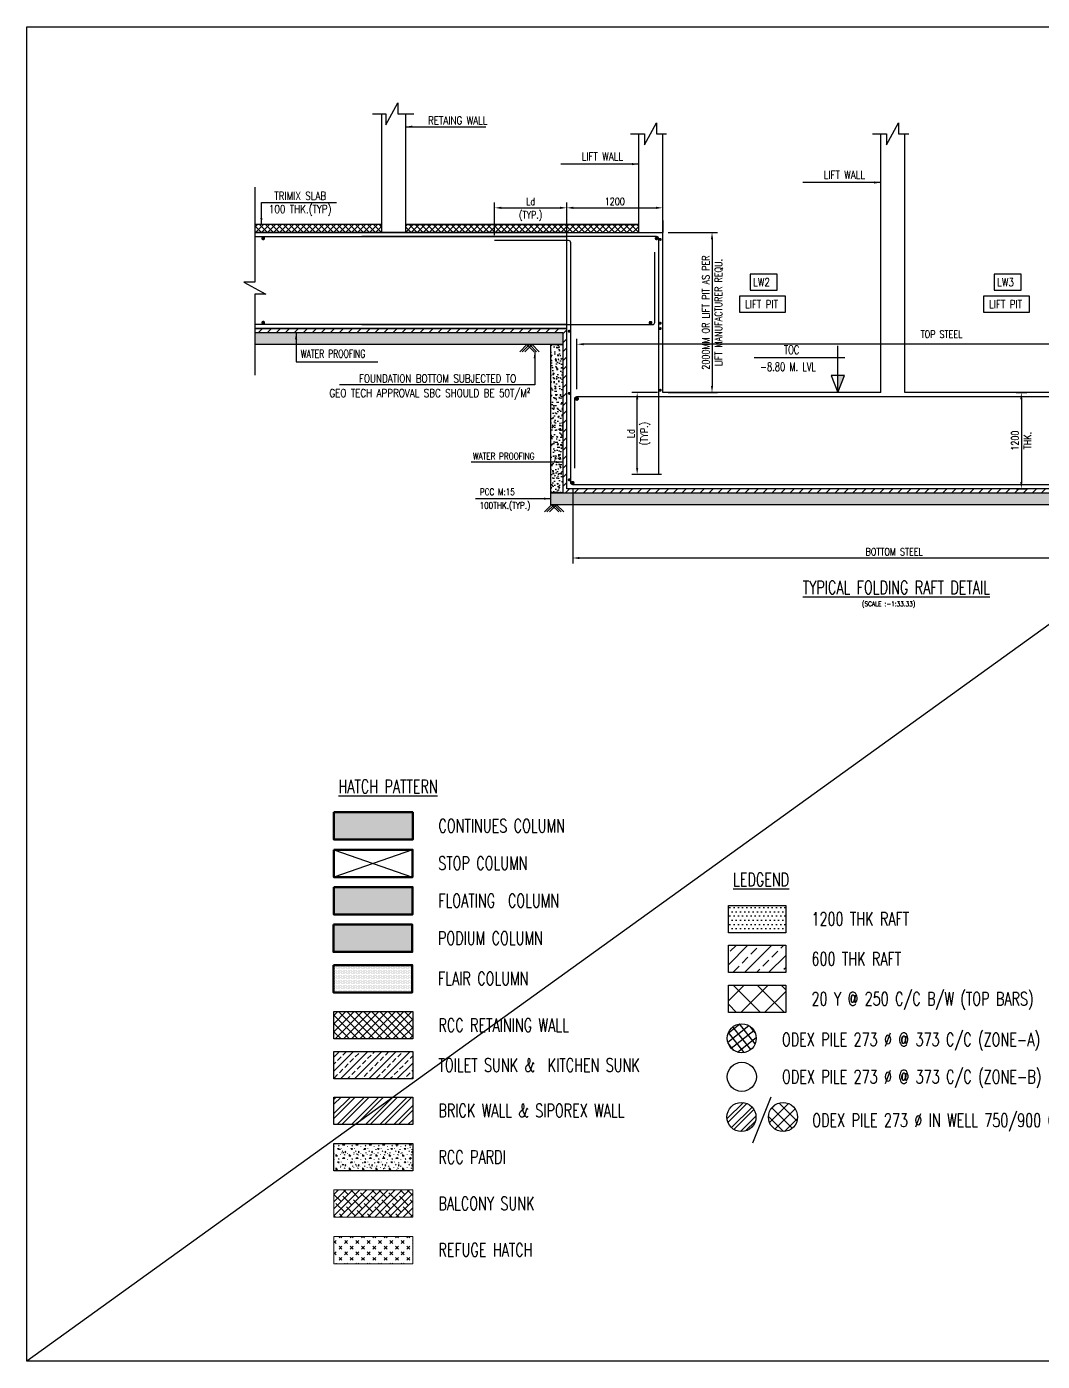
# Model space of a CAD drawing. Extents: x 324505 to 1272425, y -526289 to -156124.
# Drawn here: x 367202 to 405279, y -257161 to -207141 of the extents above; entities that cross this region are included whole.
import ezdxf
from ezdxf.enums import TextEntityAlignment as Align

# ---------------------------------------------------------------- set-up
doc = ezdxf.new("R2010")
doc.units = 0
doc.header["$LTSCALE"] = 500
doc.header["$MEASUREMENT"] = 0
doc.header["$PDMODE"] = 35
doc.header["$PDSIZE"] = -15
doc.linetypes.add('HIDDEN2', pattern=[0.1875, 0.125, -0.0625])
doc.layers.get('DEFPOINTS').update_dxf_attribs({"color": 4})
for name, color, linetype in [('level', 3, 'Continuous'), ('P.C.C.', 8, 'Continuous'), ('S- REFUGE SUNK', 8, 'Continuous'), ('S-273 DAI', 3, 'Continuous'), ('S-BRECK LINE', 8, 'Continuous'), ('S-BRICK WALL', 5, 'Continuous'), ('S-BRICK WALL HATCH', 5, 'Continuous'), ('S-COLUMN', 1, 'Continuous'), ('S-COLUMN CIRCLE', 9, 'Continuous'), ('S-COLUMN NO', 2, 'Continuous'), ('S-CONCRET LINE', 4, 'Continuous'), ('S-DIM-1', 5, 'Continuous'), ('S-FLAIR COLUMN', 2, 'Continuous'), ('S-HATCH', 253, 'Continuous'), ('S-HATCH @ 1', 252, 'Continuous'), ('S-LEVEL SECTION', 3, 'Continuous'), ('S-PCC', 9, 'Continuous'), ('S-RCC PARDI', 4, 'Continuous'), ('S-RCC PARDI HATCH', 8, 'Continuous'), ('S-REINFORCEMENT', 6, 'Continuous'), ('S-RETAINING WALL', 6, 'Continuous'), ('S-RETAINING WALL HATCH', 8, 'Continuous'), ('S-SUNK', 9, 'Continuous'), ('S-TEXT', 2, 'Continuous'), ('S-TEXT-1', 4, 'Continuous'), ('S-TITIL', 6, 'Continuous'), ('S-WATER PROFING', 9, 'Continuous'), ('TEXT', 4, 'Continuous')]:
    doc.layers.add(name, color=color, linetype=linetype)
doc.styles.add('MtX_simplex_shx', font='simplex.shx')
doc.styles.add('ROMANS', font='simplex.shx', dxfattribs={"width": 0.8, "height": 275, "bigfont": 'bigfont.shx'})
doc.dimstyles.new('dim100', dxfattribs={"dimtxt": 250, "dimasz": 250, "dimexe": 200, "dimexo": 200, "dimgap": 100, "dimtad": 1, "dimdec": 0, "dimzin": 0, "dimdsep": 46, "dimtxsty": 'ROMANS', "dimcen": 0, "dimclrd": 5, "dimclre": 5, "dimclrt": 4, "dimadec": 0, "dimazin": 0, "dimtfac": 1, "dimtdec": 0, "dimtix": 1, "dimtofl": 0, "dimtmove": 2, "dimatfit": 3, "dimfxl": 0, "dimtolj": 1, "dimtzin": 0, "dimlwd": -1, "dimlwe": -1, "dimarcsym": 0})
doc.dimstyles.new('dim33.33', dxfattribs={"dimtxt": 250, "dimasz": 250, "dimexe": 200, "dimexo": 200, "dimgap": 100, "dimtad": 1, "dimdec": 0, "dimlfac": 0.333331, "dimzin": 0, "dimdsep": 46, "dimtxsty": 'ROMANS', "dimcen": 0, "dimclrd": 5, "dimclre": 5, "dimclrt": 4, "dimadec": 0, "dimazin": 0, "dimtfac": 1, "dimtdec": 0, "dimtix": 1, "dimtofl": 0, "dimtmove": 2, "dimatfit": 3, "dimfxl": 0, "dimtolj": 1, "dimtzin": 0, "dimlwd": -1, "dimlwe": -1, "dimarcsym": 0})

# ---------------------------------------------------------------- blocks, each defined once
blk = doc.blocks.new('zw$FC0F')
at = {"layer": 'S-273 DAI', "ltscale": 1000}
h = blk.add_hatch(dxfattribs=at)
h.set_pattern_fill('ANSI37', color=154, scale=20.475, angle=178.6167)
h.set_pattern_definition([(223.617, (-717.17, 17.32), (44.8446, -47.064), []), (313.617, (-717.17, 17.32), (47.064, 44.8446), [])])
edge = h.paths.add_edge_path()
edge.add_arc((0, 0), 136, 358.6167, 718.6167)
at = {"layer": 'S-273 DAI', "color": 2, "ltscale": 1000}
blk.add_circle((0, 0), 136, dxfattribs=at)
blk = doc.blocks.new('A$C3564066B')
at = {"layer": 'S-273 DAI', "ltscale": 1000}
h = blk.add_hatch(dxfattribs=at)
h.set_pattern_fill('ANSI32', color=170, scale=10)
h.set_pattern_definition([(45, (-1099979.93, -32371.08), (-67.351921, 67.351921), []), (45, (-1099935.03, -32371.08), (-67.351921, 67.351921), [])])
edge = h.paths.add_edge_path()
edge.add_ellipse((0, 0), major_axis=(150, 0), ratio=1, start_angle=0, end_angle=360)
at = {"layer": 'S-273 DAI', "color": 170, "ltscale": 1000}
blk.add_circle((0, 0), 150, dxfattribs=at)
blk = doc.blocks.new('*D1173')
at = {"layer": 'DEFPOINTS', "color": 0}
for p in [(391049, -214856), (391049, -220856), (392896, -220856)]:
    blk.add_point(p, dxfattribs=at)
at = {"layer": 'S-DIM-1', "color": 5}
for p, q in [((391249, -214856), (393096, -214856)), ((392896, -215106), (392896, -220606)), ((391249, -220856), (393096, -220856))]:
    blk.add_line(p, q, dxfattribs=at)
for points in [[(392938, -215106), (392855, -215106), (392896, -214856)], [(392855, -220606), (392938, -220606), (392896, -220856)]]:
    blk.add_solid(points, dxfattribs=at)
at = {"layer": 'S-DIM-1', "color": 4, "char_height": 275, "attachment_point": 5, "rotation": 90, "style": 'ROMANS'}
for s, insert in [('\\A1;2000MM OR LIFT PIT AS PER ', (392659, -217856)), ('LIFT MANUFACTURER REQU.', (393147, -217856))]:
    blk.add_mtext(s, dxfattribs=dict(at, insert=insert))
blk = doc.blocks.new('*U1078')
at = {"layer": 'level'}
blk.add_hatch(color=11, dxfattribs=at).paths.add_polyline_path([(0, 644), (-250, 644), (0, 0)])
at = {"layer": 'S-LEVEL SECTION'}
for p, q in [((0, 0), (0, 1749)), ((-266, 1308), (3142, 1308)), ((-250, 0), (180, 0))]:
    blk.add_line(p, q, dxfattribs=at)
blk.add_lwpolyline([(0, 0), (-250, 644), (250, 644)], close=True, dxfattribs=at)
at = {"layer": 'S-LEVEL SECTION', "style": 'ROMANS', "width": 0.7}
for tag, p in [('FLOOR', (338, 1456)), ('LVL', (182, 834))]:
    blk.add_attdef(tag, p, '', height=325, dxfattribs=at)
blk = doc.blocks.new('*D1174')
at = {"layer": 'DEFPOINTS', "color": 0}
for p in [(404099, -220856), (404099, -224456), (404493, -224456)]:
    blk.add_point(p, dxfattribs=at)
at = {"layer": 'S-DIM-1', "color": 5}
for p, q in [((404299, -220856), (404693, -220856)), ((404493, -221106), (404493, -224206)), ((404299, -224456), (404693, -224456))]:
    blk.add_line(p, q, dxfattribs=at)
for points in [[(404535, -221106), (404451, -221106), (404493, -220856)], [(404451, -224206), (404535, -224206), (404493, -224456)]]:
    blk.add_solid(points, dxfattribs=at)
at = {"layer": 'S-DIM-1', "color": 4, "char_height": 275, "attachment_point": 5, "rotation": 90, "style": 'ROMANS'}
for s, insert in [('\\A1;1200', (404255, -222656)), ('THK.', (404730, -222656))]:
    blk.add_mtext(s, dxfattribs=dict(at, insert=insert))
blk = doc.blocks.new('*D1176')
at = {"layer": 'DEFPOINTS', "color": 0}
for p in [(391049, -213930), (387449, -214856), (391049, -214856)]:
    blk.add_point(p, dxfattribs=at)
at = {"layer": 'S-DIM-1', "color": 5}
for p, q in [((387449, -214656), (387449, -213730)), ((387699, -213930), (390799, -213930)), ((391049, -214656), (391049, -213730))]:
    blk.add_line(p, q, dxfattribs=at)
for points in [[(387699, -213888), (387699, -213971), (387449, -213930)], [(390799, -213971), (390799, -213888), (391049, -213930)]]:
    blk.add_solid(points, dxfattribs=at)
at = {"layer": 'S-DIM-1', "color": 4, "insert": (389249, -213692), "char_height": 275, "attachment_point": 5, "style": 'ROMANS'}
blk.add_mtext('\\A1;1200', dxfattribs=at)
blk = doc.blocks.new('*D1179')
at = {"layer": 'DEFPOINTS', "color": 0}
for p in [(387673, -224235), (411630, -224235), (387673, -227054)]:
    blk.add_point(p, dxfattribs=at)
at = {"layer": 'S-DIM-1', "color": 5}
for p, q in [((387673, -224435), (387673, -227254)), ((411630, -224435), (411630, -227254)), ((411380, -227054), (387923, -227054))]:
    blk.add_line(p, q, dxfattribs=at)
for points in [[(387923, -227013), (387923, -227096), (387673, -227054)], [(411380, -227096), (411380, -227013), (411630, -227054)]]:
    blk.add_solid(points, dxfattribs=at)
at = {"layer": 'S-DIM-1', "color": 4, "insert": (399651, -226817), "char_height": 275, "attachment_point": 5, "style": 'ROMANS'}
blk.add_mtext('\\A1;{ BOTTOM STEEL}', dxfattribs=at)
blk = doc.blocks.new('*D1180')
at = {"layer": 'DEFPOINTS', "color": 0}
for p in [(387829, -219041), (387829, -220926), (411519, -220926)]:
    blk.add_point(p, dxfattribs=at)
at = {"layer": 'S-DIM-1', "color": 5}
for p, q in [((387829, -220726), (387829, -218841)), ((411269, -219041), (388079, -219041)), ((411519, -220726), (411519, -218841))]:
    blk.add_line(p, q, dxfattribs=at)
for points in [[(388079, -219000), (388079, -219083), (387829, -219041)], [(411269, -219083), (411269, -219000), (411519, -219041)]]:
    blk.add_solid(points, dxfattribs=at)
at = {"layer": 'S-DIM-1', "color": 4, "insert": (401501, -218666), "char_height": 275, "attachment_point": 5, "style": 'ROMANS'}
blk.add_mtext('\\A1;{TOP STEEL }', dxfattribs=at)
blk = doc.blocks.new('*D1183')
at = {"layer": 'DEFPOINTS', "color": 0}
for p in [(390089, -220856), (391049, -220856), (391199, -223927)]:
    blk.add_point(p, dxfattribs=at)
at = {"layer": 'S-DIM-1', "color": 5}
for p, q in [((390849, -220856), (389889, -220856)), ((390089, -223677), (390089, -221106)), ((390999, -223927), (389889, -223927))]:
    blk.add_line(p, q, dxfattribs=at)
for points in [[(390131, -221106), (390048, -221106), (390089, -220856)], [(390048, -223677), (390131, -223677), (390089, -223927)]]:
    blk.add_solid(points, dxfattribs=at)
at = {"layer": 'S-DIM-1', "color": 4, "char_height": 275, "attachment_point": 5, "rotation": 90, "style": 'ROMANS'}
for s, insert in [('(TYP.)}', (390399, -222392)), ('\\A1;{\\Fsimplex.shx,bigfont.shx;Ld', (389852, -222392))]:
    blk.add_mtext(s, dxfattribs=dict(at, insert=insert))
blk = doc.blocks.new('*D1184')
at = {"layer": 'DEFPOINTS', "color": 0}
for p in [(387449, -213930), (384743, -215156), (387449, -215156)]:
    blk.add_point(p, dxfattribs=at)
at = {"layer": 'S-DIM-1', "color": 5}
for p, q in [((384743, -214956), (384743, -213730)), ((384993, -213930), (387199, -213930)), ((387449, -214956), (387449, -213730))]:
    blk.add_line(p, q, dxfattribs=at)
for points in [[(384993, -213888), (384993, -213971), (384743, -213930)], [(387199, -213971), (387199, -213888), (387449, -213930)]]:
    blk.add_solid(points, dxfattribs=at)
at = {"layer": 'S-DIM-1', "color": 4, "char_height": 275, "attachment_point": 5, "style": 'ROMANS'}
for s, insert in [('\\A1;{Ld\\Fsimplex.shx,bigfont.shx;', (386096, -213692)), ('(TYP.)}', (386096, -214239))]:
    blk.add_mtext(s, dxfattribs=dict(at, insert=insert))

msp = doc.modelspace()

# ---------------------------------------------------------------- hatches: boundary and pattern name
at = {"layer": 'S- REFUGE SUNK', "lineweight": 0, "ltscale": 0.3}
h = msp.add_hatch(dxfattribs=at)
h.set_pattern_fill('CROSS', color=256, scale=300)
h.set_pattern_definition([(45, (-28806.46, 229435.98), (-212.13203, 212.13203), [150, -150]), (135, (-28700.4, 229435.98), (-212.13203, -212.13203), [150, -150])])
edge = h.paths.add_edge_path()
edge.add_line((378733.094, -252477.412), (381676.432, -252477.412))
edge.add_line((381676.432, -252477.412), (381676.432, -253501.608))
edge.add_line((381676.432, -253501.608), (378720.784, -253501.608))
edge.add_line((378720.784, -253501.608), (378720.784, -252477.412))
at = {"layer": 'S-273 DAI', "ltscale": 1000}
h = msp.add_hatch(dxfattribs=at)
h.set_pattern_fill('ANSI37', color=50, scale=100)
h.set_pattern_definition([(45, (354957.88, -239359.77), (-224.5064, 224.5064), []), (135, (354957.88, -239359.77), (-224.5064, -224.5064), [])])
edge = h.paths.add_edge_path()
edge.add_ellipse((395559.168, -248004.908), major_axis=(546, 0), ratio=1, start_angle=0, end_angle=360)
at = {"layer": 'S-BRICK WALL HATCH', "lineweight": 0, "ltscale": 0.3}
h = msp.add_hatch(dxfattribs=at)
h.set_pattern_fill('ANSI32', color=256, scale=1000)
h.set_pattern_definition([(45, (-28700.4, 223457.6), (-265.16504, 265.16504), []), (45, (-28523.63, 223457.6), (-265.16504, 265.16504), [])])
edge = h.paths.add_edge_path()
edge.add_line((378733.094, -247258.912), (381676.432, -247258.912))
edge.add_line((381676.432, -247258.912), (381676.432, -248283.108))
edge.add_line((381676.432, -248283.108), (378720.784, -248283.108))
edge.add_line((378720.784, -248283.108), (378720.784, -247258.912))
at = {"layer": 'S-HATCH'}
h = msp.add_hatch(dxfattribs=at)
h.set_pattern_fill('ANSI37', color=240, scale=200)
h.set_pattern_definition([(45, (-1428649, -327233.84), (-449.0128, 449.0128), []), (135, (-1428649, -327233.84), (-449.0128, -449.0128), [])])
h.paths.add_polyline_path([(393509.412, -243064.958), (395662.06, -243064.958), (395662.06, -244089.154), (393509.412, -244089.154)])
at = {"layer": 'S-HATCH @ 1'}
h = msp.add_hatch(dxfattribs=at)
h.set_pattern_fill('ANSI37', color=256, scale=50)
h.set_pattern_definition([(45, (357823.68, -214855.79), (-112.2532, 112.2532), []), (135, (357823.68, -214855.79), (-112.2532, -112.2532), [])])
h.paths.add_polyline_path([(390148.843, -214855.791), (390148.843, -214555.791), (381416.366, -214555.791), (381416.366, -214855.791)])
h.paths.add_polyline_path([(375756.181, -214855.791), (380516.366, -214855.791), (380516.366, -214555.791), (375756.181, -214555.791)])
h = msp.add_hatch(dxfattribs=at)
h.set_pattern_fill('DOTS', color=150, scale=100)
h.set_pattern_definition([(0, (-339779.19, -278726.77), (79.375, 158.75), [0, -158.75])])
h.paths.add_polyline_path([(393509.412, -240075.774), (395662.06, -240075.774), (395662.06, -241099.97), (393509.412, -241099.97)])
h = msp.add_hatch(dxfattribs=at)
h.set_pattern_fill('ANSI33', color=14, scale=100)
h.set_pattern_definition([(45, (-339779.2, -278726.8), (-449.0128, 449.0128), []), (45, (-339330.2, -278726.8), (-449.0128, 449.0128), [317.5, -158.75])])
h.paths.add_polyline_path([(393509.412, -241570.366), (395662.06, -241570.366), (395662.06, -242594.562), (393509.412, -242594.562)])
at = {"layer": 'S-PCC'}
h = msp.add_hatch(dxfattribs=at)
h.set_pattern_fill('AR-CONC', color=256, scale=2, style=0)
h.set_pattern_definition([(50, (-439953.8, -220310.52), (364.36934, -31.87817), [38.1, -419.1]), (355, (-439953.8, -220310.52), (-70.48684, 382.11369), [30.48, -335.28117]), (100.451445, (-439923.43, -220313.18), (293.8825, 350.2355), [32.38002, -356.18049]), (46.1842, (-439953.8, -220208.9), (542.15808, -84.08466), [57.15, -628.65]), (96.63556, (-439908.6, -220215.93), (474.80827, 494.85225), [48.57005, -534.2712]), (351.18415, (-439953.8, -220208.9), (474.80827, 494.85225), [45.71993, -502.91946]), (21, (-439903, -220234.32), (303.22878, -204.5304), [38.1, -419.1]), (326, (-439903, -220234.32), (123.60406, 368.37593), [30.48, -335.28]), (71.451445, (-439877.72, -220251.36), (426.83284, 163.84554), [32.38002, -356.17988]), (37.5, (-439953.79, -220310.52), (6.177207, 169.110078), [0, -331.216, 0, -340.36, 0, -336.55]), (7.5, (-439953.8, -220310.52), (133.639325, 200.36115), [0, -194.056, 0, -323.596, 0, -128.27]), (327.5, (-440067.08, -220310.52), (271.18119, -11.457488), [0, -127, 0, -396.24, 0, -525.78]), (317.5, (-440117.88, -220310.52), (296.25836, 50.85298), [0, -165.1, 0, -263.144, 0, -373.38])])
h.paths.add_polyline_path([(387298.843, -219055.791), (387298.843, -218605.791), (375756.181, -218605.791), (375756.181, -219055.791)])
h = msp.add_hatch(dxfattribs=at)
h.set_pattern_fill('AR-CONC', color=256, scale=2, angle=270, style=0)
h.set_pattern_definition([(320, (390169.1, 618761.52), (-31.87817, -364.36934), [38.1, -419.1]), (265, (390169.1, 618761.5), (382.11369, 70.48684), [30.48, -335.28117]), (10.451445, (390166.46, 618731.15), (350.2355, -293.8825), [32.38002, -356.18049]), (316.1842, (390270.7, 618761.5), (-84.08466, -542.15808), [57.15, -628.65]), (6.63556, (390263.7, 618716.34), (494.85225, -474.80827), [48.57005, -534.2712]), (261.18415, (390270.7, 618761.5), (494.85225, -474.80827), [45.71993, -502.91946]), (291, (390245.3, 618710.72), (-204.5304, -303.22878), [38.1, -419.1]), (236, (390245.3, 618710.7), (368.37593, -123.60406), [30.48, -335.28]), (341.451445, (390228.27, 618685.45), (163.84554, -426.83284), [32.38002, -356.17988]), (307.5, (390169.11, 618761.52), (169.110078, -6.177207), [0, -331.216, 0, -340.36, 0, -336.55]), (277.5, (390169.11, 618761.52), (200.36115, -133.639325), [0, -194.056, 0, -323.596, 0, -128.27]), (237.5, (390169.11, 618874.8), (-11.457488, -271.18119), [0, -127, 0, -396.24, 0, -525.78]), (227.5, (390169.11, 618925.6), (50.85298, -296.25836), [0, -165.1, 0, -263.144, 0, -373.38])])
h.paths.add_polyline_path([(387298.843, -219055.791), (386848.843, -219055.791), (386848.843, -224605.791), (387298.843, -224605.791)])
h = msp.add_hatch(dxfattribs=at)
h.set_pattern_fill('AR-CONC', color=256, scale=2, style=0)
h.set_pattern_definition([(50, (-439953.8, -221735.52), (364.36934, -31.87817), [38.1, -419.1]), (355, (-439953.8, -221735.52), (-70.48684, 382.11369), [30.48, -335.28117]), (100.451445, (-439923.43, -221738.18), (293.8825, 350.2355), [32.38002, -356.18049]), (46.1842, (-439953.8, -221633.9), (542.15808, -84.08466), [57.15, -628.65]), (96.63556, (-439908.6, -221640.93), (474.80827, 494.85225), [48.57005, -534.2712]), (351.18415, (-439953.8, -221633.9), (474.80827, 494.85225), [45.71993, -502.91946]), (21, (-439903, -221659.32), (303.22878, -204.5304), [38.1, -419.1]), (326, (-439903, -221659.32), (123.60406, 368.37593), [30.48, -335.28]), (71.451445, (-439877.72, -221676.36), (426.83284, 163.84554), [32.38002, -356.17988]), (37.5, (-439953.79, -221735.52), (6.177207, 169.110078), [0, -331.216, 0, -340.36, 0, -336.55]), (7.5, (-439953.8, -221735.52), (133.639325, 200.36115), [0, -194.056, 0, -323.596, 0, -128.27]), (327.5, (-440067.08, -221735.52), (271.18119, -11.457488), [0, -127, 0, -396.24, 0, -525.78]), (317.5, (-440117.88, -221735.52), (296.25836, 50.85298), [0, -165.1, 0, -263.144, 0, -373.38])])
h.paths.add_polyline_path([(386848.843, -224605.791), (386848.843, -225055.791), (412488.514, -225055.791), (412488.514, -224605.791)])
at = {"layer": 'S-RCC PARDI HATCH', "lineweight": 0, "ltscale": 0.3}
h = msp.add_hatch(dxfattribs=at)
h.set_pattern_fill('DOTS', color=256, scale=750)
h.set_pattern_definition([(0, (-28700.406, 229435.98), (23.4375, 46.875), [0, -46.875])])
h.paths.add_polyline_path([(378703.657, -242309.713), (378703.657, -243333.909), (381659.305, -243333.909), (381659.305, -242309.713)])
h = msp.add_hatch(dxfattribs=at)
h.set_pattern_fill('CONCRE', color=253, scale=500)
h.set_pattern_definition([(0, (-28706.1, 228032), (500, 500), [62.5, -437.5]), (90, (-28706.1, 228032), (-500, 500), [62.5, -437.5]), (135, (-28643.6, 228032), (-500, 3e-14), [88.38835, -618.71845]), (0, (-28643.6, 228313.23), (500, 500), [62.5, -437.5]), (45, (-28612.37, 228282), (3e-14, 500), [44.19415, -662.9126]), (135, (-28612.37, 228282), (-500, 3e-14), [44.19415, -662.9126]), (0, (-28456.1, 228438.23), (500, 500), [88.38835, -411.61165]), (45, (-28456.1, 228438.23), (3e-14, 500), [62.5, -644.6068]), (135, (-28367.73, 228438.23), (-500, 3e-14), [62.5, -644.6068]), (90, (-28362.37, 228157), (-500, 500), [62.5, -437.5]), (45, (-28362.37, 228157), (3e-14, 500), [44.19415, -662.9126]), (135, (-28331.1, 228188.23), (-500, 3e-14), [44.19415, -662.9126]), (0, (-28643.6, 228157), (500, 500), [31.25, -418.75]), (0, (-28268.6, 228282), (500, 500), [31.25, -418.75]), (90, (-28424.87, 228344.5), (-500, 500), [31.25, -418.75]), (135, (-28362.37, 228063.23), (-500, 3e-14), [44.19415, -662.9126]), (135, (-28581.1, 228407), (-500, 3e-14), [44.19415, -662.9126]), (45, (-28471.74, 228196.05), (3e-14, 500), [44.19415, -662.9126]), (90, (-28534.24, 228094.5), (-500, 500), [7.8125, -492.1875]), (90, (-28510.8, 228305.4), (-500, 500), [7.8125, -492.1875]), (90, (-28276.43, 228391.36), (-500, 500), [7.8125, -492.1875]), (90, (-28268.6, 228125.73), (-500, 500), [7.8125, -492.1875])])
edge = h.paths.add_edge_path()
edge.add_line((378733.094, -248998.412), (381676.432, -248998.412))
edge.add_line((381676.432, -248998.412), (381676.432, -250022.608))
edge.add_line((381676.432, -250022.608), (378720.784, -250022.608))
edge.add_line((378720.784, -250022.608), (378720.784, -248998.412))
h = msp.add_hatch(dxfattribs=at)
h.set_pattern_fill('ANSI38', color=256, scale=1500)
h.set_pattern_definition([(45, (-28700.4, 229435.98), (-132.58252, 132.58252), []), (135, (-28700.4, 229435.98), (-397.747564, 132.58252), [468.75, -281.25])])
edge = h.paths.add_edge_path()
edge.add_line((378733.094, -250737.912), (381676.432, -250737.912))
edge.add_line((381676.432, -250737.912), (381676.432, -251762.108))
edge.add_line((381676.432, -251762.108), (378720.784, -251762.108))
edge.add_line((378720.784, -251762.108), (378720.784, -250737.912))
at = {"layer": 'S-RETAINING WALL HATCH', "lineweight": 0, "ltscale": 0.3}
h = msp.add_hatch(color=256, dxfattribs=at)
h.dxf.hatch_style = 1
edge = h.paths.add_edge_path()
edge.add_line((378722.594, -236582.36), (381676.432, -236582.36))
edge.add_line((381676.432, -236582.36), (381676.432, -237606.556))
edge.add_line((381676.432, -237606.556), (378720.784, -237606.556))
edge.add_line((378720.784, -237606.556), (378720.784, -236582.36))
h = msp.add_hatch(color=256, dxfattribs=at)
h.dxf.hatch_style = 1
h.paths.add_polyline_path([(378715.075, -239390.349), (378715.075, -240414.545), (381670.723, -240414.545), (381670.723, -239390.349)])
h = msp.add_hatch(color=256, dxfattribs=at)
h.dxf.hatch_style = 1
h.paths.add_polyline_path([(378703.657, -240794.343), (378703.657, -241818.539), (381659.305, -241818.539), (381659.305, -240794.343)])
h = msp.add_hatch(dxfattribs=at)
h.set_pattern_fill('ANSI37', color=256, scale=1750)
h.set_pattern_definition([(45, (-28700.4, 229435.98), (-154.67961, 154.67961), []), (135, (-28700.4, 229435.98), (-154.67961, -154.67961), [])])
edge = h.paths.add_edge_path()
edge.add_line((378713.594, -244055.32), (381676.432, -244055.32))
edge.add_line((381676.432, -244055.32), (381676.432, -245079.516))
edge.add_line((381676.432, -245079.516), (378720.784, -245079.516))
edge.add_line((378720.784, -245079.516), (378720.784, -244055.32))
at = {"layer": 'S-SUNK', "lineweight": 0, "ltscale": 0.3}
h = msp.add_hatch(dxfattribs=at)
h.set_pattern_fill('ANSI33', color=256, scale=1500)
h.set_pattern_definition([(45, (-28700.4, 223457.6), (-265.16504, 265.16504), []), (45, (-28435.24, 223457.6), (-265.16504, 265.16504), [187.5, -93.75])])
edge = h.paths.add_edge_path()
edge.add_line((378733.094, -245549.912), (381676.432, -245549.912))
edge.add_line((381676.432, -245549.912), (381676.432, -246574.108))
edge.add_line((381676.432, -246574.108), (378720.784, -246574.108))
edge.add_line((378720.784, -246574.108), (378720.784, -245549.912))
at = {"layer": 'S-WATER PROFING', "linetype": 'Continuous', "ltscale": 200}
h = msp.add_hatch(dxfattribs=at)
h.set_pattern_fill('ANSI31', color=256, scale=75, style=0)
h.set_pattern_definition([(45, (-1198091.02, -287948.57), (-168.379802, 168.379802), [])])
h.paths.add_polyline_path([(424582.882, -216707.655), (424582.882, -216933.128), (424995.003, -217158.602), (424582.882, -217158.602), (424582.882, -220189.822)])
h.paths.add_polyline_path([(424582.882, -218455.791), (411898.843, -218455.791), (411898.843, -224455.791), (387448.843, -224455.791), (387448.843, -218455.791), (375756.181, -218455.791), (375756.181, -218605.791), (387298.843, -218605.791), (387298.843, -224605.791), (412048.843, -224605.791), (412048.843, -218605.791), (424582.882, -218605.791), (424582.882, -217158.602), (424995.003, -217158.602), (424170.76, -216707.655), (424582.882, -216707.655), (424582.882, -213150.498)])

# ---------------------------------------------------------------- linework, layer by layer
at = {"layer": 'P.C.C.', "color": 8, "linetype": 'Continuous', "elevation": 0}
for points in [[(384330.798, -218455.791), (375756.181, -218455.791)], [(424582.882, -218455.791), (411898.843, -218455.791), (411898.843, -224455.791), (387448.843, -224455.791), (387448.843, -218455.791), (379766.063, -218455.791)], [(375756.181, -218605.791), (384330.798, -218605.791)], [(379766.063, -218605.791), (387298.843, -218605.791), (387298.843, -224605.791), (412048.843, -224605.791), (412048.843, -218605.791), (424582.882, -218605.791)]]:
    msp.add_lwpolyline(points, dxfattribs=at)
at = {"layer": 'S- REFUGE SUNK', "lineweight": 0, "ltscale": 0.3, "elevation": 0}
msp.add_lwpolyline([(378720.784, -252477.412), (381676.432, -252477.412), (381676.432, -253501.608), (378720.784, -253501.608)], close=True, dxfattribs=at)
at = {"layer": 'S-273 DAI', "color": 7, "ltscale": 1000}
msp.add_circle((394011.888, -246499.655), 546, dxfattribs=at)
at = {"layer": 'S-273 DAI', "color": 50, "ltscale": 1000}
msp.add_circle((395559.168, -248004.908, 0), 546, dxfattribs=at)
at = {"layer": 'S-BRECK LINE', "elevation": 0}
for points in [[(380162.134, -210404.068), (380665.893, -210404.068), (380665.893, -210816.189), (381116.84, -209991.946), (381116.84, -210404.068), (381722.788, -210404.068)], [(389843.867, -211160.183), (390366.877, -211160.183), (390366.877, -211572.305), (390817.824, -210748.062), (390817.824, -211160.183), (391195.023, -211160.183)], [(398918.867, -211160.183), (399441.877, -211160.183), (399441.877, -211572.305), (399892.824, -210748.062), (399892.824, -211160.183), (400270.023, -211160.183)], [(398918.867, -211160.183), (399441.877, -211160.183), (399441.877, -211572.305), (399892.824, -210748.062), (399892.824, -211160.183), (400270.023, -211160.183)], [(375756.181, -213159.132), (375756.181, -216716.289), (375344.06, -216716.289), (376168.303, -217167.236), (375756.181, -217167.236), (375756.181, -220198.456)]]:
    msp.add_lwpolyline(points, dxfattribs=at)
at = {"layer": 'S-BRICK WALL', "elevation": 0}
msp.add_lwpolyline([(378720.784, -247258.912), (381676.432, -247258.912), (381676.432, -248283.108), (378720.784, -248283.108)], close=True, dxfattribs=at)
at = {"layer": 'S-COLUMN', "color": 10, "ltscale": 2}
for p, q in [((390148.843, -214855.791, 0), (390148.843, -211160.183, 0)), ((391048.862, -214855.791, 0), (391048.862, -211160.183, 0)), ((399223.843, -220855.791, 0), (399223.843, -211160.183, 0)), ((400123.862, -220855.791, 0), (400123.862, -211160.183, 0))]:
    msp.add_line(p, q, dxfattribs=at)
at = {"layer": 'S-COLUMN', "lineweight": 50, "elevation": 0}
for points in [[(378720.784, -236582.36), (381676.432, -236582.36), (381676.432, -237606.556), (378720.784, -237606.556)], [(378715.075, -237986.354), (381670.723, -237986.354), (381670.723, -239010.55), (378715.075, -239010.55)]]:
    msp.add_lwpolyline(points, close=True, dxfattribs=at)
at = {"layer": 'S-COLUMN', "color": 3, "lineweight": 50, "elevation": 0}
msp.add_lwpolyline([(378715.075, -239390.349), (381670.723, -239390.349), (381670.723, -240414.545), (378715.075, -240414.545)], close=True, dxfattribs=at)
at = {"layer": 'S-COLUMN', "color": 30, "lineweight": 50, "elevation": 0}
msp.add_lwpolyline([(378703.657, -240794.343), (381659.305, -240794.343), (381659.305, -241818.539), (378703.657, -241818.539)], close=True, dxfattribs=at)
at = {"layer": 'S-COLUMN CIRCLE', "elevation": 0}
for points in [[(394321.507, -217016.524), (395333.071, -217016.524), (395333.071, -216416.524), (394321.507, -216416.524)], [(403470.994, -217016.524), (404482.558, -217016.524), (404482.558, -216416.524), (403470.994, -216416.524)], [(393923.366, -217841.435), (395650.719, -217841.435), (395650.719, -217241.435), (393923.366, -217241.435)], [(403072.853, -217841.435), (404800.207, -217841.435), (404800.207, -217241.435), (403072.853, -217241.435)]]:
    msp.add_lwpolyline(points, close=True, dxfattribs=at)
at = {"layer": 'S-CONCRET LINE'}
for p, q in [((436637.448, -207140.534), (367202.045, -257160.99)), ((375756.181, -214855.791, 0.061), (387442.609, -214855.791, 0.098)), ((379766.063, -214855.791, 0), (391048.843, -214855.791, 0)), ((391048.843, -220855.791, 0), (391048.843, -214855.791, 0)), ((375756.181, -218455.791, 0), (384330.798, -218455.791, 0)), ((379766.063, -218455.791, 0), (387448.843, -218455.791, 0)), ((387448.843, -224455.791, 0), (387448.843, -218455.791, 0)), ((399223.843, -220855.791, 0), (391048.843, -220855.791, 0)), ((408298.843, -220855.791, 0), (400123.862, -220855.791, 0)), ((411898.843, -224455.791, 0), (387448.843, -224455.791, 0))]:
    msp.add_line(p, q, dxfattribs=at)
at = {"layer": 'S-CONCRET LINE', "color": 8}
for p, q in [((380516.366, -214555.791, 0), (375756.181, -214555.791, 0)), ((387442.609, -214555.791, 0.098), (381416.366, -214555.791, 0)), ((381416.366, -214555.791, 0), (390148.843, -214555.791, 0)), ((390148.843, -214555.791, 0), (381416.366, -214555.791, 0)), ((390148.843, -214555.791, 0), (381416.366, -214555.791, 0)), ((388245.946, -214555.791, 0), (381416.366, -214555.791, 0)), ((391048.843, -214405.791, 0), (391048.843, -214855.791, 0)), ((387442.609, -214855.791, 0.098), (375756.181, -214855.791, 0.055)), ((387442.609, -214855.791, 0.098), (375756.181, -214855.791, 0.055)), ((378715.075, -237986.354, 0), (381670.723, -239010.55, 0)), ((381670.723, -237986.354, 0), (378715.075, -239010.55, 0))]:
    msp.add_line(p, q, dxfattribs=at)
at = {"layer": 'S-CONCRET LINE', "color": 8, "linetype": 'HIDDEN2', "ltscale": 1000}
msp.add_line((387442.609, -214855.791, -0.073), (387442.609, -218455.791, 0), dxfattribs=at)
at = {"layer": 'S-CONCRET LINE'}
msp.add_lwpolyline([(367202.045, -207140.534), (436637.448, -207140.534), (436637.448, -257160.99), (367202.045, -257160.99)], close=True, dxfattribs=at)
at = {"layer": 'S-FLAIR COLUMN', "color": 2, "lineweight": 50, "elevation": 0}
msp.add_lwpolyline([(378703.657, -242309.713), (381659.305, -242309.713), (381659.305, -243333.909), (378703.657, -243333.909)], close=True, dxfattribs=at)
at = {"layer": 'S-HATCH', "color": 240}
msp.add_lwpolyline([(393509.412, -243064.958), (395662.06, -243064.958), (395662.06, -244089.154), (393509.412, -244089.154)], close=True, dxfattribs=at)
at = {"layer": 'S-HATCH @ 1', "color": 150}
msp.add_lwpolyline([(393509.412, -240075.774), (395662.06, -240075.774), (395662.06, -241099.97), (393509.412, -241099.97)], close=True, dxfattribs=at)
at = {"layer": 'S-HATCH @ 1', "color": 14}
msp.add_lwpolyline([(393509.412, -241570.366), (395662.06, -241570.366), (395662.06, -242594.562), (393509.412, -242594.562)], close=True, dxfattribs=at)
at = {"layer": 'S-PCC', "elevation": 0}
for points in [[(375756.181, -218605.791), (384330.798, -218605.791)], [(384330.798, -219055.791), (375756.181, -219055.791)], [(379766.063, -218605.791), (387298.843, -218605.791), (387298.843, -219055.791), (379766.063, -219055.791)], [(386226.03, -219324.27), (385957.55, -219055.791), (385689.07, -219324.27)], [(386320.951, -219324.27), (386052.472, -219055.791), (385783.992, -219324.27)], [(386415.873, -219324.27), (386147.394, -219055.791), (385878.914, -219324.27)], [(387148.195, -225324.27), (386879.715, -225055.791), (386611.236, -225324.27)], [(387243.117, -225324.27), (386974.637, -225055.791), (386706.158, -225324.27)], [(387338.039, -225324.27), (387069.559, -225055.791), (386801.08, -225324.27)]]:
    msp.add_lwpolyline(points, dxfattribs=at)
for points in [[(386848.843, -224605.791), (386848.843, -219055.791), (387298.843, -219055.791), (387298.843, -224605.791)], [(412488.514, -225055.791), (386848.843, -225055.791), (386848.843, -224605.791), (412488.514, -224605.791)]]:
    msp.add_lwpolyline(points, close=True, dxfattribs=at)
at = {"layer": 'S-RCC PARDI', "elevation": 0}
msp.add_lwpolyline([(378720.784, -248998.412), (381676.432, -248998.412), (381676.432, -250022.608), (378720.784, -250022.608)], close=True, dxfattribs=at)
at = {"layer": 'S-RCC PARDI HATCH', "lineweight": 0, "ltscale": 0.3, "elevation": 0}
msp.add_lwpolyline([(378720.784, -250737.912), (381676.432, -250737.912), (381676.432, -251762.108), (378720.784, -251762.108)], close=True, dxfattribs=at)
at = {"layer": 'S-REINFORCEMENT', "ltscale": 1000, "elevation": -0.098}
for points in [[(375756.181, -215005.791), (387442.609, -215005.791)], [(387442.609, -218305.791), (375756.181, -218305.791)]]:
    msp.add_lwpolyline(points, dxfattribs=at)
at = {"layer": 'S-REINFORCEMENT', "ltscale": 1000, "elevation": 0}
for points, const_width in [([(376034.716, -215076.103, 1), (376105.029, -215076.103, 1)], 70.312), ([(390852, -215076.103, -1), (390781.687, -215076.103, -1)], 70.312), ([(390926.843, -215112.162, -1), (390982.843, -215112.162, -1)], 56), ([(376034.716, -218230.982, 1), (376105.029, -218230.982, 1)], 70.312), ([(387570.843, -218553.662, 1), (387514.843, -218553.662, 1)], 56), ([(390626, -218235.478, 1), (390555.687, -218235.478, 1)], 70.312), ([(390926.843, -218255.566, -1), (390982.843, -218255.566, -1)], 56), ([(390926.843, -218455.999, -1), (390982.843, -218455.999, -1)], 56), ([(387570.843, -220883.969, 1), (387514.843, -220883.969, 1)], 56), ([(387868.843, -221084.075, -1), (387788.843, -221084.075, -1)], 80), ([(390926.843, -220767.662, -1), (390982.843, -220767.662, -1)], 56), ([(387570.843, -224123.662, 1), (387514.843, -224123.662, 1)], 56), ([(387708, -224234.992, -1), (387637.687, -224234.992, -1)], 70.312)]:
    msp.add_lwpolyline(points, format="xyb", close=True, dxfattribs=dict(at, const_width=const_width))
for points in [[(390898.843, -223927.431), (390898.843, -215085.791, 0.414213562), (390818.843, -215005.791), (379766.063, -215005.791)], [(414605.078, -215155.791), (411828.843, -215155.791, 0.414213562), (411748.843, -215235.791), (411748.843, -224225.791, -0.414213562), (411668.843, -224305.791), (387678.843, -224305.791, -0.414213562), (387598.843, -224225.791), (387598.843, -215235.791, 0.414213562), (387518.843, -215155.791), (384742.609, -215155.791)], [(379766.063, -218305.791), (390668.843, -218305.791, 0.414213562), (390748.843, -218225.791), (390748.843, -215588.686)], [(387748.843, -223682.186), (387748.843, -221085.791, -0.414213562), (387828.843, -221005.791), (411518.843, -221005.791, -0.414213562), (411598.843, -221085.791), (411598.843, -223934.398)]]:
    msp.add_lwpolyline(points, format="xyb", dxfattribs=at)
at = {"layer": 'S-RETAINING WALL', "color": 210}
for p, q in [((380516.366, -214855.791, 0), (380516.366, -210404.068, 0)), ((381416.366, -214855.791, 0), (381416.366, -210404.068, 0))]:
    msp.add_line(p, q, dxfattribs=at)
at = {"layer": 'S-RETAINING WALL', "elevation": 0}
msp.add_lwpolyline([(378720.784, -244055.32), (381676.432, -244055.32), (381676.432, -245079.516), (378720.784, -245079.516)], close=True, dxfattribs=at)
at = {"layer": 'S-SUNK', "elevation": 0}
msp.add_lwpolyline([(378720.784, -245549.912), (381676.432, -245549.912), (381676.432, -246574.108), (378720.784, -246574.108)], close=True, dxfattribs=at)
at = {"layer": 'S-WATER PROFING', "linetype": 'Continuous', "ltscale": 200, "elevation": 0}
for points in [[(424582.882, -218455.791), (411898.843, -218455.791), (411898.843, -224455.791), (387448.843, -224455.791), (387448.843, -218455.791), (379766.063, -218455.791)], [(379766.063, -218605.791), (387298.843, -218605.791), (387298.843, -224605.791), (412048.843, -224605.791), (412048.843, -218605.791), (424582.882, -218605.791)]]:
    msp.add_lwpolyline(points, dxfattribs=at)
at = {"layer": 'TEXT'}
msp.add_line((395106.677, -247262.089), (394415.053, -248981.803), dxfattribs=at)

# ---------------------------------------------------------------- block references
at = {"layer": 'S-273 DAI', "color": 2, "xscale": 3.99999999999999, "yscale": 3.99999999999999, "zscale": 3.99999999999999, "rotation": 174.4867607420538}
msp.add_blockref('zw$FC0F', (394011.655, -245054.455), dxfattribs=at)
at = {"layer": 'S-273 DAI', "color": 2, "xscale": 3.64, "yscale": 3.64, "zscale": 3.64}
msp.add_blockref('A$C3564066B', (393998.602, -248004.908, 0), dxfattribs=at)
at = {"layer": 'S-LEVEL SECTION', "color": 2}
ref = msp.add_blockref('*U1078', (397614.56, -220855.791, 0), dxfattribs=dict(at, xscale=-1))
ref.add_attrib('LVL', '-8.80 M. LVL', (394703.65, -220047.081, 0), dxfattribs={"height": 325, "style": 'ROMANS', "width": 0.7})
ref.add_attrib('FLOOR', 'TOC', (395594.002, -219410.942, 0), dxfattribs={"height": 325, "style": 'ROMANS', "width": 0.7})

# ---------------------------------------------------------------- texts
at = {"layer": 'S-COLUMN NO', "style": 'ROMANS', "width": 0.8}
for s, p in [('LIFT WALL', (388784.811, -212005.145, 0)), ('LIFT WALL', (397859.811, -212694.289, 0)), ('LW2', (394752.735, -216716.524, 0)), ('LW3', (403902.223, -216716.524, 0)), ('LIFT PIT', (394752.735, -217541.435, 0)), ('LIFT PIT', (403902.223, -217541.435, 0))]:
    msp.add_text(s, height=300, dxfattribs=at).set_placement(p, align=Align.MIDDLE)
at = {"layer": 'S-TEXT', "style": 'ROMANS', "width": 0.7}
msp.add_text('(SCALE :-1:33.33)', height=184.9535, dxfattribs=at).set_placement((399517.53, -228770.782, -10403241.604), align=Align.MIDDLE_CENTER)
for s, p in [('CONTINUES COLUMN', (382639.594, -237338.571, 0)), ('STOP COLUMN', (382633.885, -238742.565, 0)), ('FLOATING  COLUMN', (382633.885, -240146.559, 0)), ('PODIUM COLUMN', (382622.467, -241550.554, 0)), ('FLAIR COLUMN', (382622.467, -243065.924, 0)), ('RCC RETAINING WALL', (382639.594, -244811.531, 0)), ('TOILET SUNK &  KITCHEN SUNK', (382639.594, -246306.123, 0)), ('BRICK WALL & SIPOREX WALL', (382639.594, -248015.123, 0)), ('RCC PARDI', (382639.594, -249754.623, 0)), ('BALCONY SUNK', (382639.594, -251494.123, 0)), ('REFUGE HATCH', (382639.594, -253233.623, 0))]:
    msp.add_text(s, height=500, dxfattribs=at).set_placement(p)
at = {"layer": 'S-TEXT-1', "style": 'ROMANS', "width": 0.8}
for s, height, p in [('RETAING WALL', 300, (383364.464, -210651.275, -892738.955)), ('TRIMIX SLAB', 300, (377456.712, -213481.496, -892738.8)), ('100 THK.(TYP)', 300, (377456.712, -213999.783, -892738.8)), ('FOUNDATION BOTTOM SUBJECTED TO', 300, (382606.904, -220326.991, -892738.8)), ('PCC M:15', 250, (384848.765, -224574.791, 0)), ('100THK.(TYP.)', 250, (385130.765, -225099.791, 0))]:
    msp.add_text(s, height=height, dxfattribs=at).set_placement(p, align=Align.MIDDLE)
at = {"layer": 'S-TEXT-1', "style": 'MtX_simplex_shx'}
for height, width, p in [(300, 0.7, (377477.293, -219545.826, -0.098)), (250, 0.8, (383934.415, -223363.063, -0.129))]:
    msp.add_text('WATER PROOFING', height=height, dxfattribs=dict(at, width=width)).set_placement(p)
at = {"layer": 'S-TEXT-1', "insert": (386080.922, -220722.545, 0), "char_height": 300, "width": 7608.46785, "attachment_point": 3, "style": 'ROMANS'}
msp.add_mtext('GEO TECH APPROVAL SBC SHOULD BE 50T/M²', dxfattribs=at)
at = {"layer": 'S-TITIL', "style": 'ROMANS', "width": 0.7}
for s, p in [('%%UTYPICAL FOLDING RAFT DETAIL', (399804.975, -228156.546, 0)), ('%%UHATCH PATTERN', (380748.722, -235612.641)), ('%%ULEDGEND', (394734.35, -239106.056, 0))]:
    msp.add_text(s, height=500, dxfattribs=at).set_placement(p, align=Align.MIDDLE_CENTER)
at = {"layer": 'TEXT', "style": 'ROMANS', "width": 0.7}
for s, p in [('1200 THK RAFT', (396625.222, -240831.985)), ('600 THK RAFT', (396625.222, -242326.577)), ('20 Y @ 250 C/C B/W (TOP BARS)', (396625.222, -243821.169)), ('ODEX PILE 273 %%C @ 373 C/C (ZONE-A)', (395518.291, -245351.025)), ('ODEX PILE 273 %%C @ 373 C/C (ZONE-B)', (395521.051, -246743.767)), ('ODEX PILE 273 %%C IN WELL 750/900 C/C (31 NOS.)  (6-25Y)', (396655.418, -248378.687))]:
    msp.add_text(s, height=500, dxfattribs=at).set_placement(p)

# ---------------------------------------------------------------- dimensions: what is measured, and where the dimension line sits
at = {"layer": 'S-DIM-1'}
dim = msp.add_linear_dim(base=(387448.843, -213929.53, 0), p1=(384742.609, -215155.791, 0), p2=(387448.843, -215155.791, 0), text='{Ld\\Fsimplex.shx,bigfont.shx;\\X(TYP.)}', dimstyle='dim33.33', dxfattribs=at)
dim.commit()
dim.dimension.update_dxf_attribs({"geometry": '*D1184', "text_midpoint": (386095.726, -213929.53, 0)})
dim = msp.add_aligned_dim(p1=(387448.843, -214855.791, 0), p2=(391048.843, -214855.791, 0), distance=926.26, dimstyle='dim33.33', dxfattribs=at)
dim.commit()
dim.dimension.update_dxf_attribs({"geometry": '*D1176', "text_midpoint": (389248.843, -213692.03, 0)})
for p1, p2, distance, text, picture, middle in [((391048.843, -214855.791, 0), (391048.843, -220855.791, 0), 1847.487, '<>MM OR LIFT PIT AS PER \\X LIFT MANUFACTURER REQU.', '*D1173', (392896.33, -217855.791, 0)), ((404098.949, -220855.791, 0), (404098.949, -224455.791, 0), 393.993, '<>\\XTHK.', '*D1174', (404492.942, -222655.791, 0))]:
    dim = msp.add_aligned_dim(p1=p1, p2=p2, distance=distance, text=text, dimstyle='dim33.33', dxfattribs=at)
    dim.commit()
    dim.dimension.update_dxf_attribs({"geometry": picture, "text_midpoint": middle})
dim = msp.add_linear_dim(base=(387828.843, -219041.197), p1=(411518.843, -220925.791, 0), p2=(387828.843, -220925.791, 0), text='{TOP STEEL }', dimstyle='dim33.33', dxfattribs=at)
dim.commit()
dim.dimension.update_dxf_attribs({"geometry": '*D1180', "text_midpoint": (401501.222, -218666.197), "dimtype": 160})
for base, p1, p2, angle, text, picture, middle in [((390089.41, -220855.791, 0), (391198.843, -223927.431, 0), (391048.843, -220855.791, 0), 90, '{\\Fsimplex.shx,bigfont.shx;Ld\\X(TYP.)}', '*D1183', (390089.41, -222391.611, 0)), ((387672.843, -227054.471, 0), (411629.527, -224235.492, 0), (387672.843, -224234.992, 0), 180, '{ BOTTOM STEEL}', '*D1179', (399651.185, -226816.971, 0))]:
    dim = msp.add_linear_dim(base=base, p1=p1, p2=p2, angle=angle, text=text, dimstyle='dim33.33', dxfattribs=at)
    dim.commit()
    dim.dimension.update_dxf_attribs({"geometry": picture, "text_midpoint": middle})

# ---------------------------------------------------------------- leaders
at = {"layer": 'P.C.C.', "color": 2}
for points in [[(381416.366, -210888.911, -0.155), (384415.586, -210888.911, -0.155)], [(390148.843, -212290.686, 0), (387227.76, -212290.686, 0)], [(399223.843, -212979.831, 0), (396302.76, -212979.831, 0)], [(376002.412, -214555.791, 0), (376002.412, -213728.715, 0), (378818.282, -213728.715, 0)], [(377304.151, -218605.791, -0.098), (377304.151, -219706.312, -0.098), (380365.434, -219706.312, -0.098)], [(386247.871, -219323.035, 0), (386247.871, -220566.315, 0), (378929.414, -220566.315, 0)]]:
    msp.add_leader(points, dimstyle='dim100', override={"dimgap": 100, "dimtad": 0, "dimarcsym": 1}, dxfattribs=at)
at = {"layer": 'S-273 DAI', "color": 2}
for points in [[(387298.843, -223462.362, 0), (383863.693, -223462.362, 0)], [(386848.843, -224830.791, 0), (384027.442, -224830.791, 0)]]:
    msp.add_leader(points, dimstyle='dim100', override={"dimgap": 100, "dimtad": 0, "dimarcsym": 1}, dxfattribs=at)

doc.saveas('drawing.dxf')
